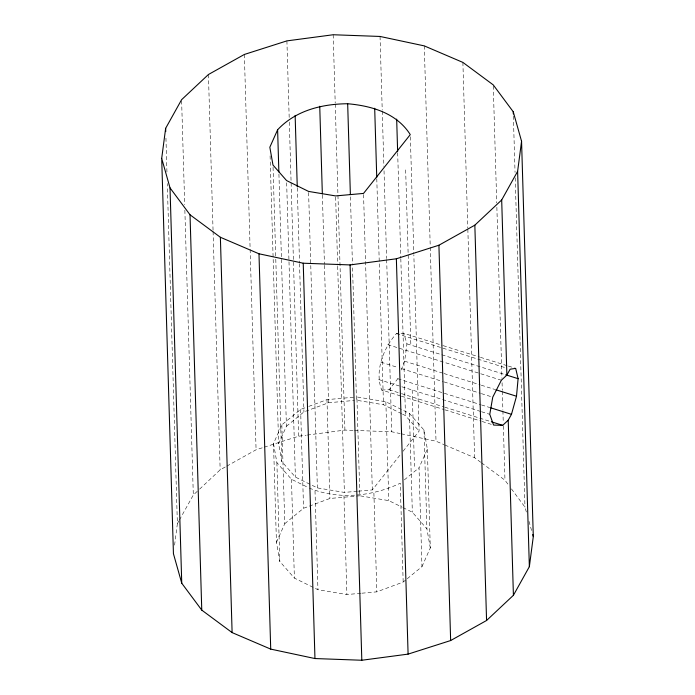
<?xml version="1.0" encoding="UTF-8"?>
<svg xmlns="http://www.w3.org/2000/svg" width="695" height="695" viewBox="0 0 695 695"><rect width="100%" height="100%" fill="white"/><g stroke="black" fill="none" stroke-linecap="round" stroke-linejoin="round"><path stroke-width="0.52" stroke-dasharray="3.48 2.61" d="M174.567 545.132L177.381 523.648L167.287 183.558M400.363 395.872L381.72 390.034C374.292 371.417 383.553 347.726 396.48 333.617L403.821 333.322L442.142 345.319M401.232 369.966L404.646 361.2L406.94 343.86L403.821 333.322M381.72 390.034L389.061 389.747L397.818 378.732L398.574 376.786M360.792 593.295L346.892 594.546L317.945 589.716L294.393 578.101L279.816 561.473L276.445 542.361L273.509 443.532L281.84 424.845L300.614 409.433L307.711 406.801M357.282 491.261L344.39 492.416L317.372 487.907L295.392 477.074L281.788 461.558L278.634 443.714L286.418 426.278L278.93 174.15M276.445 542.361L284.776 523.683L281.84 424.845M407.261 578.709L421.961 566.651L419.024 467.813L427.356 449.135L423.985 430.023L409.407 413.395L385.855 401.78L356.909 396.949L359.845 495.787L388.783 500.617L401.979 507.115M421.961 566.651L430.292 547.964L427.356 449.135M177.381 523.648L178.928 520.876M179.44 519.956L193.314 495.031L198.848 489.845M358.359 491.165L372.329 489.914L400.381 454.634M403.048 451.272L419.076 431.108L413.846 254.726M199.639 489.106L220.159 469.837L225.832 466.675M286.418 426.278L303.941 411.892L328.544 402.753L354.328 400.433M284.776 523.683L303.55 508.271L329.908 498.471L359.845 495.787M404.334 479.88L419.024 467.813M361.86 593.2L376.82 591.853L403.178 582.062L406.445 579.378M226.779 466.145L256.081 449.778L263.179 447.519M308.728 406.419L326.98 399.642L354.771 397.14M309.362 488.099C338.352 500.053 372.225 496.543 400.251 483.225L403.178 582.062M264.187 447.189L298.633 436.217L306.174 435.218M307.251 435.07L344.92 430.075L353.434 430.387M354.502 430.422L391.772 431.786L400.198 433.576M401.649 413.707L383.492 404.751L356.474 400.242L352.495 266.063M401.258 433.802L436.017 441.212L443.931 444.6M443.175 345.65L479.428 357.004M480.462 357.326L507.385 365.761M508.427 366.083L514.639 368.029M396.48 333.617L506.003 367.916M406.94 343.86L504.726 374.483M387.723 344.624L479.689 373.432M480.714 373.754L501.382 380.226M404.646 361.2L442.967 373.206M444.001 373.528L480.254 384.882M481.288 385.212L494.753 389.426M380.895 362.156L397.462 367.342M401.606 368.637L443.036 381.616M444.07 381.937L480.323 393.292M481.357 393.622L492.746 397.184M397.818 378.732L480.48 404.62M481.513 404.942L489.784 407.531M378.601 379.496L480.506 411.414M481.531 411.735L489.767 414.316M389.061 389.747L400.424 393.301M401.458 393.631L443.827 406.896M444.861 407.218L491.356 421.787M401.397 396.202L443.862 409.503M444.896 409.824L481.149 421.179M482.182 421.5L493.58 425.071M444.922 445.026L474.624 457.727L480.688 462.227M402.605 414.177L405.472 415.593L419.076 431.108M402.918 507.585L412.344 512.224L426.912 528.852L430.292 547.964M273.509 443.532L276.888 462.644L291.457 479.272L308.415 487.629M481.557 462.87L504.97 480.202L508.836 485.414M511.424 488.88L524.977 507.107L526.41 512.189M528.991 521.346L531.579 530.502M513.37 116.108L515.047 172.429M515.203 177.851L524.977 507.107M493.268 85.963L496.734 202.931M496.864 207.266L501.946 378.393M502.077 382.728L502.294 390.312M502.329 391.389L502.876 409.807M502.911 410.884L503.232 421.717M503.362 426.052L504.97 480.202M462.887 62.402L467.805 228.116M467.839 229.202L474.624 457.727M424.28 45.887L430.231 246.256M430.257 247.342L436.017 441.212M423.985 430.023L426.912 528.852M410.345 136.776L413.812 253.649M405.654 169.884L410.849 344.989M412.187 390.112L414.455 466.38M409.407 413.395L412.344 512.224M397.67 152.639L400.789 257.602M400.815 258.688L405.472 415.593M380.043 36.453L382.224 110.105M382.259 111.191L383.901 166.426M384.031 170.762L386.629 258.488M386.663 259.574L391.772 431.786M385.855 401.78L388.783 500.617M376.777 178.598L383.492 404.751M373.893 493.024L376.82 591.853M363.555 194.496L372.329 489.914M350.436 196.807L352.461 264.977M333.183 34.75L335.207 102.982M335.242 104.068L344.92 430.075M335.624 197.006L337.648 265.177M337.674 266.263L344.39 492.416M343.956 495.709L346.892 594.546M322.376 194.991L324.435 264.248M324.461 265.325L328.544 402.753M326.98 399.642L329.908 498.471M308.606 192.498L317.372 487.907M315.009 490.878L317.945 589.716M297.286 187.902L299.51 262.562M299.536 263.648L303.941 411.892M300.614 409.433L303.55 508.271M286.905 40.883L289.19 117.785M289.311 122.12L298.633 436.217M286.653 182.742L288.972 260.651M288.998 261.737L295.392 477.074M291.457 479.272L294.393 578.101M273.057 167.226L275.75 258.123M275.785 259.2L281.788 461.558M270.094 155.88L278.634 443.714M276.888 462.644L279.816 561.473M244.353 54.453L250.104 248.323M250.139 249.409L256.081 449.778M208.43 74.513L213.061 230.479M213.087 231.557L220.159 469.837M181.621 100.792L184.705 204.764M184.861 210.185L193.314 495.031M165.94 138.07L166.965 172.725"/><path stroke-width="1.04" d="M516.498 396.237L518.105 378.679L515.673 368.359L510.139 369.21L506.881 375.074L501.382 380.226L492.746 397.184L489.767 414.316L493.58 425.071L502.72 425.34L508.219 420.188L511.477 414.333L516.498 396.237L495.787 389.747M161.7 158.399L165.645 128.323L181.586 99.706L208.43 74.513L244.353 54.453L286.905 40.883L333.183 34.75L380.043 36.453L424.28 45.887L462.887 62.402L493.233 84.877L513.249 111.782L521.563 141.276L533.3 536.601L529.355 566.677L513.414 595.294L486.57 620.487L450.647 640.547L408.095 654.117L361.817 660.25L314.957 658.547L270.72 649.113L232.113 632.598L201.767 610.123L181.751 583.218L173.437 553.724L161.7 158.399L170.023 187.893L181.751 583.218M529.355 566.677L517.619 171.352L521.563 141.276M277.618 129.783L269.834 147.227L272.987 165.062L286.592 180.578L308.571 191.42L335.589 195.921L363.528 193.418L410.276 134.613C396.697 113.111 371.669 105.857 347.674 103.746C322.115 103.937 295.575 110.47 277.618 129.783L278.869 171.986M170.023 187.893L190.03 214.798L220.376 237.273L258.983 253.788L303.229 263.214L350.08 264.925L396.367 258.783L438.919 245.222L474.841 225.163L501.686 199.969L517.619 171.352M505.751 374.805L518.105 378.679M490.818 407.861L511.477 414.333M491.356 421.787L502.72 425.34M532.726 534.568L533.3 536.601M513.249 111.782L513.31 113.945M501.686 199.969L506.881 375.074M508.219 420.188L513.414 595.294M474.841 225.163L486.57 620.487M438.919 245.222L450.647 640.547M396.671 119.097L397.636 151.562M396.367 258.783L408.095 654.117M374.692 108.255L376.751 177.512M347.674 103.746L350.376 194.643M350.08 264.925L361.817 660.25M319.743 106.257L322.341 193.905M303.229 263.214L314.957 658.547M295.14 115.396L297.26 186.816M258.983 253.788L270.72 649.113M220.376 237.273L232.113 632.598M190.03 214.798L201.767 610.123M165.645 128.323L165.749 131.572"/></g></svg>
